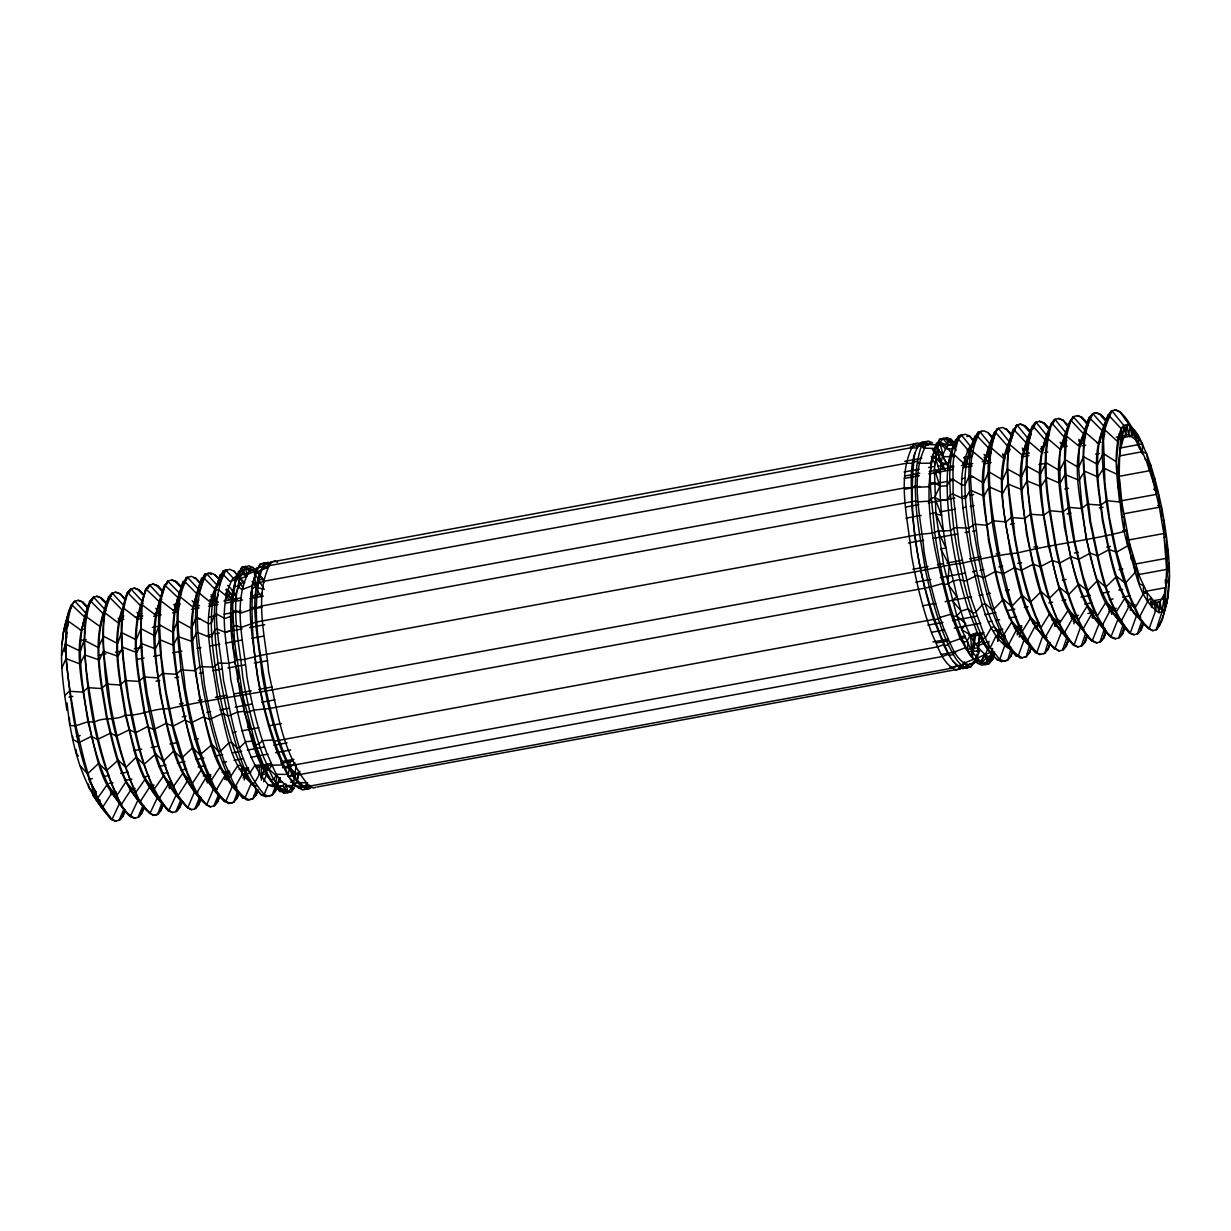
<?xml version="1.0" encoding="UTF-8"?>
<svg xmlns="http://www.w3.org/2000/svg" width="1231" height="1231" viewBox="0 0 1231 1231"><rect width="100%" height="100%" fill="white"/><g stroke="black" fill="none" stroke-linecap="round" stroke-linejoin="round"><path stroke-width="1.5" d="M1166.357 569.276L1169.05 563.075L1162.049 611.822L1158.94 612.669C1137.967 598.435 1135.521 568.245 1127.75 545.825C1116.779 507.649 1118.717 467.78 1121.149 428.619L1123.795 425.464L1126.904 424.618C1138.26 429.419 1141.552 443.406 1146.553 453.547C1154.724 475.212 1160.064 497.832 1164.08 520.605C1169.512 556.55 1175.39 596.727 1156.801 629.595L1152.447 630.749C1118.01 606.083 1111.347 559.028 1103.038 520.036C1098.114 484.122 1090.451 443.283 1111.178 410.939L1115.563 409.831C1126.842 414.062 1130.243 427.742 1138.26 435.759L1138.752 444.576L1146.169 460.471L1153.278 482.06L1159.356 507.234L1163.834 533.515L1166.619 569.445L1164.695 608.668L1162.049 611.822L1156.094 629.749L1159.202 626.056L1161.048 621.332M1134.12 564.244L1166.265 558.351L1166.326 535.285L1163.834 533.515L1127.919 540.117M125.393 810.075L122.915 816.368L119.822 820.061L115.437 821.169L111.329 819.446C82.062 788.286 71.229 744.37 67.059 703.009M1163.834 533.515L1164.08 520.605L1161.833 520.405L1161.31 505.879L1157.74 505.449M66.92 710.395C61.488 674.45 55.61 634.273 74.199 601.405L78.553 600.251L82.677 601.974L87.155 606.36M1164.541 598.204L1164.741 588.957M1165.249 598.051L1165.465 588.803M1138.275 574.646L1166.619 569.445L1167.988 549.565L1166.265 558.351M64.597 651.707L67.028 632.195M252.078 570.461L245.538 566.429L241.784 567.46C220.688 605.975 234.875 653.861 240.291 695.007C249.647 727.813 254.309 772.391 284.176 793.349L291.316 791.702L294.501 787.917L291.132 788.532L287.931 792.333L275.19 785.147L268.25 784.932C243.615 756.049 238.906 715.519 230.751 679.635C227.95 646.798 216.41 608.483 233.028 578.031L242.984 574.369L246.939 576.031L240.399 578.724L236.49 577.093L233.028 578.031L225.965 570.368L223.273 570.861C204.069 604.175 212.671 645.936 217.287 682.297C225.181 721.797 232.751 764.759 261.434 794.98L265.665 796.749L272.128 795.226L275.313 791.441L279.314 777.777M64.674 695.715L69.167 691.237L82.816 692.099L87.847 687.667L101.496 688.544L106.528 684.113L120.176 684.975L125.208 680.543L138.857 681.405L143.873 676.988L157.522 677.85L162.554 673.419L176.202 674.28L181.08 670.003L194.883 670.71L199.591 666.602L212.24 667.048L214.856 666.433L218.118 663.201L228.258 663.278L234.629 661.786L236.629 659.801L232.751 645.66L234.613 642.582L232.844 611.284L231.382 603.913L233.151 597.989L232.382 593.357L236.06 577.724L233.151 597.989L231.566 630.395L234.613 642.582L242.661 695.3L255.571 744.663L265.481 770.283L275.344 787.071L266.327 774.222L265.481 770.283L256.956 754.126L260.464 758.45L252.355 741.231L245.738 741.616L239.753 747.571L237.044 748.063L231.828 742.447L229.104 742.616L220.564 751.095L218.533 751.464L212.101 744.555C201.499 711.118 195.052 676.358 192.744 641.351C191.113 618.562 193.19 594.05 204.761 574.261L208.516 573.231L211.332 574.415M242.015 775.515L242.384 771.745M259.018 774.237L259.556 768.59M260.68 777.623L261.572 768.221M267.927 764.528L265.958 775.945L263.68 781.747M282.607 767.852L283.099 762.635M288.931 786.04L291.132 788.532L293.67 782.07L288.039 776.238L290.424 760.789M290.454 782.147L293.67 782.07L296.209 765.559M954.502 442.806L951.055 439.421L946.824 437.651L943.069 438.667L939.868 442.468L937.33 448.93L934.421 469.196L935.883 513.789L943.946 566.506L956.841 615.885L961.75 629.657L971.767 651.122L981.23 662.801L985.462 664.571L989.216 663.54L992.401 659.754L994.309 654.892M954.487 445.299L951.84 444.191L948.332 445.16C938.899 456.286 940.899 472.566 939.961 486.183C940.376 512.635 943.992 538.932 949.163 564.829C958.149 594.219 961.411 637.55 988.016 656.631L991.54 655.661L994.525 652.107M968.182 642.151L967.474 649.676L973.075 647.506L974.213 648.445L978.26 647.691L979.814 636.058M974.136 636.365L971.259 656.4M975.291 637.166L972.382 657.416M979.337 636.412L977.537 651.291M997.31 638.658L997.849 633.011M1003.265 643.49L1004.958 635.196L998.618 637.643L997.802 641.12L998.957 634.119M1150.308 602.036L1154.093 601.344L1151.616 607.452L1150.693 598.004L1147.584 601.528L1139.121 617.67C1120.195 581.524 1112.362 540.763 1106.161 500.802C1103.607 472.427 1098.052 442.114 1108.085 414.632L1121.149 428.619C1112.609 452.023 1117.348 477.828 1119.518 501.986L1122.01 503.771L1129.366 542.933L1139.675 576.8L1147.092 592.696L1154.093 601.344L1157.232 602.651L1160.017 601.897L1164.249 594.296L1164.695 608.668M1119.056 433.974L1116.394 461.779L1103.222 453.47L1097.606 464.426L1083.495 456.686L1078.602 467.518C1083.311 524.406 1087.419 590.111 1129.581 633.088L1133.72 634.811L1138.106 633.657L1141.229 629.933L1143.707 623.609M1166.788 603.313L1169.45 575.493M1125.026 627.61L1122.534 633.98L1119.394 637.704L1114.994 638.874L1110.824 637.135C1070.801 597.42 1066.4 536.393 1060.029 483.352L1064.984 474.52L1079.018 480.182L1084.696 471.227L1098.006 477.013L1103.699 468.042L1116.809 474.197L1120.241 449.638L1123.472 438.19L1125.826 435.389L1126.904 424.618L1128.612 434.62L1135.151 439.282L1138.752 444.576L1142.399 443.729L1142.46 451.7L1146.553 453.547L1149.8 470.688L1117.671 476.582M1150.554 603.636L1160.017 601.897L1158.94 612.669L1157.232 602.651L1155.432 611.207L1149.031 628.872L1133.274 612.007L1129.196 605.991L1121.041 621.501L1110.393 609.991L1102.237 625.502L1091.605 613.977L1082.726 629.641C1055.444 598.528 1051.397 554.335 1043.842 515.22C1040.087 483.383 1035.825 447.638 1054.336 419.525L1058.768 418.402L1062.953 420.14L1067.508 424.618M1134.428 634.657L1129.581 633.088C1103.453 602.467 1098.467 559.505 1089.835 521.482C1085.65 487.399 1077.787 450.915 1089.112 417.509L1102.422 430.819L1105.099 427.634L1111.901 410.831L1123.795 425.464L1121.595 442.991L1121.149 428.619M1029.024 430.496L1024.423 425.988L1020.191 424.218L1016.437 425.249C987.878 477.505 1009.02 541.286 1022.284 595.419L1030.209 602.374L1041.164 591.619L1049.089 598.574L1060.045 587.818L1068.677 594.635L1078.91 584.017L1087.558 590.834L1097.79 580.216L1105.715 587.172L1116.671 576.4L1125.319 583.232L1135.213 572.323L1136.044 566.599L1139.291 583.74L1143.384 585.587L1143.445 593.557L1134.967 608.16L1124.996 597.927L1116.148 612.099L1106.177 601.851L1097.313 616.039L1087.358 605.79L1078.494 619.978L1068.523 609.73L1058.952 624.055C1042.442 608.653 1039.872 584.663 1033.409 564.106C1028.685 544.225 1025.208 524.067 1023.13 503.741C1020.422 476.335 1019.545 446.114 1035.379 422.387L1039.841 421.248L1044.042 423.018L1048.627 427.496M1149.8 470.688L1150.631 464.964L1144.599 458.501M67.859 626.625L68.397 622.901M997.633 639.135L998.479 633.965M61.796 644.475L63.304 637.104M64.427 631.565L66.305 622.332L68.074 620.224M65.397 643.351L66.751 636.704M168.986 787.394L169.601 784.332M169.401 788.809L170.016 785.747M206.946 781.547L207.577 778.438M207.362 782.978L208.624 776.792M225.935 778.608L227.196 772.391L224.657 779.454M226.335 780.054L227.92 772.283L230.597 774.714M244.6 777.253L245.554 772.56M275.159 785.47L276.99 776.484L267.604 767.898L264.665 767.913L261.326 780.239M297.04 781.439L298.871 772.452L288.039 776.238M299.856 771.221L296.379 782.562L294.347 784.978M914.756 453.085C906.001 521.359 920.773 592.973 949.193 655.277L953.256 654.523L954.517 651.907L965.104 647.875C970.813 653.599 973.583 662.894 982.076 665.186L989.216 663.54L991.54 655.661L992.401 659.754L993.525 656.323M956.164 450.284L947.67 440.036L943.438 438.267L939.684 439.298C923.342 466.441 933.006 501.679 934.529 531.638C940.899 572.707 948.932 614.608 968.382 651.738L979.753 650.737L976.629 658.277L990.601 652.276L994.51 653.907M977.506 652.261L978.937 645.244L987.339 641.997M989.016 641.351L987.262 649.937L984.831 656.123L981.784 659.754L985.846 664.155M992.663 648.506L989.032 660.37L986.908 662.894M1017.298 634.873L1017.96 631.657M1019.268 637.027L1020.899 629.041M1036.533 628.826L1037.179 625.702M1054.89 626.41L1055.521 623.286M1055.598 626.256L1056.244 623.132M1073.955 623.809L1074.909 619.162M1092.943 618.27L1093.574 615.192M1111.224 612.9L1111.839 609.853M1111.624 614.284L1112.239 611.222M1130.289 610.284L1130.904 607.252M1114.84 409.938L1119.671 411.554L1130.412 426.08L1128.612 434.62L1116.379 437.128M62.689 635.134L68.613 611.392L71.09 605.098L74.906 601.251L87.155 614.577M997.695 640.966L998.618 637.643M1017.283 633.657L1018.283 630.041M1036.117 629.133L1037.041 625.794M1054.721 625.394L1055.675 621.917M1073.324 621.624L1074.324 618.024M1091.989 617.67L1092.99 614.069M1168.311 595.866L1162.387 619.608L1159.202 626.056M143.75 808.736L141.888 813.491L138.764 817.199L134.364 818.307L130.224 816.584C101.819 787.178 93.064 745.786 85.801 706.84C80.461 670.772 74.214 630.349 92.894 597.343L97.28 596.189L101.419 597.912L105.928 602.344M104.389 611.73L108.466 597.02L111.606 593.296L116.006 592.126L120.176 593.865L124.7 598.312M123.069 607.699L127.147 592.988L130.301 589.234L134.733 588.064L138.918 589.818L143.473 594.281M178.326 795.149C155.044 775.253 152.229 739.816 144.027 711.78C138.641 677.158 129.686 639.997 140.534 605.652L145.843 588.957L149.013 585.187L153.46 584.002L157.66 585.771L162.246 590.265M992.401 659.754L993.679 655.169M974.167 440.529L969.566 436.02L965.335 434.251L961.58 435.266L958.38 439.067L954.01 454.516L952.932 465.795L953.133 494.077L959.118 545.333L970.674 597.097L985.277 638.104L990.278 647.721L999.741 659.401L1003.973 661.17L1007.727 660.139L1010.913 656.354L1012.39 651.014M1030.855 647.829L1029.424 652.953L1026.239 656.739L1020.468 658.139C985.477 633.149 979.845 583.186 970.89 543.948C966.335 507.357 957.149 465.349 978.06 432.25L981.83 431.219M1049.905 642.444L1047.935 649.553L1044.75 653.338L1039.656 654.615C1004.296 629.472 998.018 580.447 989.262 540.701C984.369 503.894 976.075 461.917 997.264 428.727L1002.357 427.449L1006.589 429.219L1011.19 433.727M1068.508 638.72L1066.477 646.075L1063.292 649.876L1058.814 651.045C1040.149 638.889 1028.931 616.531 1022.284 595.419L1012.374 605.683L1011.036 605.929L1003.403 599.22L993.863 609.083L991.847 609.453L985.339 603.729L982.523 604.59L975.352 612.484L972.659 612.976L968.089 608.96C956.856 573.554 950.024 536.731 947.578 499.678C946.701 478.167 945.962 454.024 958.872 435.774L962.627 434.743M1087.204 634.688L1085.157 642.043L1081.987 645.813L1077.54 646.998C1064.984 640.028 1057.275 625.579 1049.704 613.669L1040.841 627.841L1030.886 617.608L1022.299 631.303L1020.961 631.549L1012.051 621.547L1003.788 634.704L1001.772 635.073L994.186 626.548L991.401 627.548L985.277 638.104L982.584 638.597L977.26 632.626L968.089 608.96L961.226 611.038L956.841 615.885L953.471 616.5L950.84 614.192C936.699 559.459 918.526 498.786 936.499 443.083L939.868 442.468L948.332 445.16L955.379 445.376L958.872 435.774L961.58 435.266L970.166 445.853L973.075 445.945L978.06 432.25L983.846 430.85L988.078 432.62L992.678 437.128M1066.477 433.466L1055.059 419.417L1051.182 423.279C1038.641 462.964 1048.981 505.926 1055.213 545.949C1060.614 571.246 1067.169 596.466 1077.771 620.116C1082.495 628.456 1086.373 639.597 1096.267 642.936L1100.699 641.766L1103.853 638.012L1105.884 630.657M1124.58 626.625L1122.534 633.98L1118.687 637.858L1123.426 624.04M1143.26 622.578L1140.506 630.087L1142.368 625.348M91.894 600.759L93.602 597.189L105.851 610.53M110.59 596.712L112.313 593.142L123.331 605.129M129.301 592.65L131.025 589.08L142.042 601.082M147.997 588.603L149.72 585.033L160.753 597.02M166.708 584.54L167.708 581.124L172.186 579.955L176.418 581.709L181.019 586.233M184.635 583.155L186.25 577.662L191.344 576.385L195.575 578.155L200.176 582.678M1010.974 649.122L1007.727 660.139L1001.28 661.663C989.786 656.215 983.677 643.028 977.26 632.626L970.52 635.027L966.766 641.505L963.381 642.12L960.334 638.689L950.84 614.192L939.945 617.5L938.33 619.285L933.59 619.424C921.557 581.509 914.248 542.086 911.617 502.386C911.925 482.752 907.97 459.548 920.496 442.821L924.25 441.791L928.482 443.56L932.544 442.821L928.312 441.052L920.496 442.821L916.818 448.007L910.571 447.853L267.896 565.875L262.249 568.214C249.724 607.883 260.064 650.814 266.281 690.837C271.682 716.103 278.237 741.324 288.839 764.959C293.547 773.299 297.425 784.424 307.319 787.763L311.028 786.747L310.504 788.179L306.75 789.209C293.055 783.408 289.07 766.544 283.038 754.295C273.19 728.152 266.742 700.854 261.895 673.372C258.956 638.197 246.277 595.835 264.357 563.321L268.112 562.29L270.928 563.459M1029.87 644.429L1026.239 656.739L1024.223 657.108M1047.996 642.351L1044.75 653.338L1043.411 653.584M1067.308 636.212L1062.568 650.03L1064.692 647.491M1085.511 633.857L1081.28 645.967L1085.157 642.043L1087.681 635.611M1104.715 628.102L1099.975 641.92L1103.13 638.166M1141.629 621.701L1137.398 633.811M61.55 655.508L65.505 644.044L66.843 620.132L81.523 630.58L87.293 607.391L89.771 601.067L93.602 597.189M1166.634 583.694L1167.757 580.417M124.808 810.967L122.915 816.368L119.099 820.169L123.469 810.044M144.396 806.29L141.165 813.599L143.027 808.844M163.369 803.412L160.846 810.598L157.722 814.337L154.029 815.353C140.549 809.644 136.641 793.056 130.701 781.008C121.007 755.28 114.668 728.429 109.898 701.408C106.897 666.402 94.602 625.579 112.313 593.142M181.711 802.335L179.818 807.721L176.664 811.475L172.232 812.598C142.088 791.041 134.456 749.11 126.024 715.026C120.684 680.605 111.775 643.659 122.561 609.545L121.854 609.699C111.067 643.813 119.961 680.743 125.316 715.149C133.471 743.016 136.272 778.238 159.415 798.011M201.299 797.642L198.791 804.843L195.621 808.613L191.159 809.752C160.969 788.286 153.136 745.709 144.735 711.641C139.288 677.435 130.886 640.966 140.703 606.883M219.641 796.565L217.749 801.966L214.563 805.751L210.086 806.89C194.513 797.703 186.004 778.823 178.772 762.635C170.293 740.123 164.739 716.627 160.569 692.961C155.168 656.138 148.628 614.838 167.708 581.124L180.68 594.311M238.752 793.287L236.921 798.488L233.736 802.273L229.982 803.304C216.287 797.503 212.317 780.639 206.269 768.39C196.421 742.247 189.974 714.949 185.127 687.467C182.188 652.292 169.509 609.93 187.589 577.416L199.376 590.249M257.864 789.979L256.125 794.964L252.94 798.75L249.17 799.781C235.475 793.98 231.505 777.115 225.458 764.866C215.61 738.723 209.162 711.426 204.331 683.944C201.376 648.768 188.697 606.406 206.777 573.892L210.532 572.861L214.763 574.631L219.364 579.155M275.313 791.441L280.329 777.638M916.818 448.007L917.31 446.607L921.357 445.868L924.543 442.067L926.497 444.468L937.668 444.822L941.253 443.837L945.3 445.53L954.348 456.686L943.531 456.593L942.007 454.485L939.299 454.993M206.3 780.654L207.577 777.115M243.138 777.93L245.584 771.129M261.095 777.854L264.665 767.913M247.508 574.462L249.77 568.199L253.155 567.583L255.448 569.845M289.747 787.163C276.652 781.623 272.851 765.497 267.081 753.803C257.664 728.798 251.493 702.716 246.877 676.45C243.953 642.444 232.013 602.775 249.216 571.246L252.801 570.261L256.848 571.953L267.235 567.691L268.281 564.798L264.05 563.029L260.295 564.06C241.768 597.05 253.786 638.72 257.048 674.434C261.772 701.27 268.066 727.921 277.683 753.449C283.884 766.359 288.593 783.67 302.688 789.948L310.504 788.179M252.355 741.231L255.571 744.663L258.941 744.047L262.388 740.631L272.897 740L274.082 741.262L933.59 619.424L944.192 645.644L948.255 644.906L949.64 642.52L960.334 638.689L969.751 654.723L977.845 663.417L981.23 662.801L984.061 654.969M1028.347 641.643L1023.946 640.258L1018.252 656L1016.237 656.369L998.633 635.119L995.879 636.165L990.278 647.721L987.585 648.214C968.135 611.084 960.088 569.184 953.717 528.114C951.086 498.955 945.377 467.811 955.687 439.559L958.38 439.067L967.32 449.253L970.228 449.33L973.075 445.945M1065.8 633.519L1061.445 632.149L1054.582 649.291L1035.209 625.948L1027.3 640.92L1025.962 641.166C1006.512 604.036 998.464 562.136 992.094 521.067C989.478 491.908 983.769 460.763 994.079 432.512L998.603 428.48L1008.528 440.698M1103.238 625.41L1098.929 624.055L1092.082 641.182L1072.801 617.962L1063.923 633.626C1044.58 596.696 1036.579 555.043 1030.255 514.204C1027.639 485.214 1021.961 454.239 1032.209 426.157L1036.102 422.279L1047.519 436.328M1140.691 617.285L1136.428 615.946L1130.289 632.934C1104.176 602.328 1099.191 559.366 1090.558 521.359C1087.573 486.553 1075.355 445.945 1092.959 413.693L1096.636 412.693L1100.776 414.416L1105.269 418.832M143.027 805.505L138.041 817.307M161.969 802.643L157.722 814.337L153.306 815.461C123.315 794.01 115.699 752.31 107.312 718.396C102.004 684.19 93.156 647.491 103.881 613.577L103.158 613.73C92.448 647.629 101.296 684.328 106.605 718.535C113.868 746.325 118.299 777.792 138.103 799.873L141.211 800.765M180.926 799.796L175.941 811.583L179.095 807.828L180.972 803.043M199.868 796.934L194.898 808.721L197.006 806.213M218.826 794.072L213.84 805.874L217.025 802.073L218.933 797.226M237.645 791.564L233.736 802.273L228.643 803.551C213.148 794.472 204.761 775.653 197.576 759.604C189.051 736.954 183.465 713.303 179.264 689.498C173.94 652.692 167.154 611.345 186.25 577.662L187.589 577.416M256.679 788.486L252.94 798.75L247.154 800.15C228.412 788.425 219.364 764.805 212.101 744.555L200.022 754.865L192.605 747.786L181.48 758.234L173.833 750.895L163.431 761.22L155.768 753.895L143.935 764.451L136.272 757.127L125.87 767.452L118.222 760.112L106.374 770.683L98.726 763.343L87.601 773.791L80.369 766.036M292.824 787.563L291.316 791.702L287.562 792.733C273.867 786.932 269.881 770.067 263.849 757.819C254.001 731.676 247.554 704.378 242.707 676.896C239.768 641.72 227.073 599.359 245.154 566.845L248.924 565.814L253.155 567.583M1040.995 654.369L1035.425 652.845L1016.406 629.933L1008.789 644.321L1006.773 644.69C987.324 607.56 979.276 565.66 972.905 524.591C970.274 495.431 964.565 464.287 974.875 436.036L976.891 435.666L988.616 448.099L991.401 444.806L997.264 428.727L998.603 428.48M1012.79 435.266L1010.343 441.944L1006.866 445.33L995.402 432.266C982.723 472.396 993.186 515.835 999.48 556.32C1008.081 589.218 1013.328 626.456 1036.764 652.599L1042.688 636.212L1047.073 637.581M1014.606 430.25L1016.437 425.249L1020.914 424.11L1025.146 425.88L1029.747 430.388M1078.264 646.844L1073.34 645.229L1054.013 621.947L1045.134 637.612C1025.685 600.482 1017.637 558.612 1011.282 517.543C1008.651 488.415 1002.942 457.27 1013.251 429.034L1025.838 442.452L1029.301 439.082L1031.132 434.066M1032.947 429.065L1036.102 422.279M1048.243 436.22L1049.458 432.881M1052.505 424.526L1055.059 419.417M1072.063 420.002L1073.278 416.663L1077.694 415.539L1081.864 417.278L1086.388 421.725M1091.02 417.14L1092.236 413.801L1095.913 412.8L1098.668 413.955M1116.809 474.197L1119.225 467.842L1117.856 487.722L1119.579 478.936L1122.01 503.771L1121.764 516.681L1124.011 516.882L1124.534 531.407C1089.05 540.532 1052.828 544.01 1017.314 553.042C998.864 554.766 980.661 559.012 962.457 563.121C946.408 564.921 930.682 569.184 914.633 571.892L271.974 689.914C237.337 696.377 203.13 700.654 169.309 708.764C154.337 707.794 140.288 716.134 125.316 715.149C115.129 721.043 103.958 716.442 93.756 722.397C85.385 719.443 78.061 728.183 69.69 725.121L69.428 717.858M1166.619 569.445L1169.05 563.075M181.388 594.142L177.91 597.589C166.939 632.349 175.987 669.972 181.449 705.024C189.759 733.414 192.605 769.298 216.179 789.44M122.192 816.476L124.67 810.183M162.723 805.828L160.846 810.598L156.999 814.445M182.326 801.335L179.095 807.828M198.699 803.351L199.961 800.135M200.684 800.027L198.068 804.951M219.657 797.119L217.025 802.073M238.199 795.257L236.921 798.488L235.598 798.734M244.215 779.962L246.908 769.313L250.77 772.837M258.033 790.102L256.125 794.964L254.109 795.334M964.365 661.893L959.903 668.925L956.148 669.956C942.454 664.14 938.484 647.275 932.436 635.042C922.588 608.899 916.141 581.601 911.309 554.119C908.355 518.943 895.676 476.582 913.756 444.052L917.51 443.022L921.742 444.791L927.866 444.991L928.482 443.56M977.152 654.015L974.675 660.339L978.06 658.924M947.67 440.036L951.055 439.421L951.84 444.191L946.824 437.651L948.332 445.16L943.069 438.667L939.684 439.298L937.668 444.822L934.621 448.438L923.373 448.161L921.357 445.868C908.678 485.999 919.142 529.438 925.435 569.907C930.898 595.481 937.53 620.978 948.255 644.906C953.025 653.338 956.949 664.586 966.951 667.971L970.705 666.94L973.89 663.14L976.429 656.677M1010.913 656.354L1012.821 651.491M1031.332 648.091L1029.424 652.953L1027.408 653.322M1050.474 643.074L1047.935 649.553L1046.596 649.799M1067.662 641.382L1065.754 646.229L1068.37 641.228M1085.08 640.597L1086.973 635.765M1103.761 636.565L1105.653 631.765M1103.853 638.012L1106.361 631.611M1121.826 634.134L1124.318 627.764M98.003 798.119L96.772 801.181L95.849 791.718L89.278 780.716M1124.18 437.328L1131.751 435.943L1134.228 429.819L1135.151 439.282L1138.26 435.759M61.95 667.925L65.982 658.616L65.505 644.044L80.369 651.23L84.154 640.212L85.508 616.177L100.188 626.641L105.974 603.39L109.174 596.866L121.854 609.699M138.103 799.873L130.224 816.584L125.731 812.168L111.975 792.826L102.111 808.09L92.74 795.241L92.248 786.424M197.976 792.195L194.821 791.287L187.681 807.875L168.539 784.039L158.691 799.304C139.457 762.589 131.502 721.166 125.208 680.543C122.608 651.722 116.96 620.916 127.147 592.988L131.025 589.08M122.146 619.162L123.792 615.746M140.119 616.869L141.765 613.453M158.199 613.038L160.569 609.468M174.51 606.129L177.71 608.899L180.188 603.775M192.067 600.682L195.791 605.052L198.899 599.959M211.009 596.85L215.302 600.913L218.379 594.588M72.629 736.03L72.906 739.539L78.83 742.693L91.156 736.507L97.557 739.416L110.605 733.107L116.283 736.138L129.332 729.814L135.733 732.722L147.351 726.659L153.752 729.568L166.077 723.382L173.202 726.152L184.804 720.089L191.02 722.889L203.53 716.811L209.532 719.504L221.072 714.149L223.75 713.811L228.043 716.103L237.429 712.118L243.923 711.303L246.554 712.703L253.771 710.072L269.127 708.548L929.313 587.31L942.223 583.648L944.454 584.54L947.824 583.909L952.794 581.124L959.78 579.462L963.642 581.001L966.335 580.509L977.322 575.277L982.83 577.477L984.846 577.108L995.556 571.369L1003.373 573.708L1014.482 567.737L1021.207 570.43L1033.409 564.106L1040.118 566.799L1052.336 560.459L1059.768 563.029L1071.247 556.827L1078.695 559.397L1090.174 553.196L1097.621 555.766L1109.1 549.565L1116.548 552.134L1127.75 545.825L1129.366 542.933L1131.335 559.582L1132.582 555.212L1135.213 572.323M1120.564 500.94L1156.478 494.354L1158.094 491.461L1159.356 507.234L1123.441 513.835M967.012 461.286L964.673 456.778L971.49 456.839L973.09 453.962M990.093 459.855L988.616 457.009L991.201 452.377M1007.512 454.008L1010.205 449.177M1026.392 451.023L1028.27 447.684M1064.107 445.176L1066.923 440.159M1102.761 437.651L1104.638 434.312M1121.626 434.728L1127.227 424.695M224.381 601.174L227.212 596.296L229.228 595.927L233.028 600.189M260.48 595.973L262.357 592.726M1129.996 436.974L1133.751 432.266L1142.399 443.729M991.54 655.661L985.462 664.571L988.016 656.631L981.23 662.801M86.262 615.638C71.798 648.629 83.385 687.544 87.893 721.905C95.956 749.417 98.711 784.193 121.561 803.735M149.72 585.033L146.551 588.803L144.027 595.235L142.211 604.175L140.842 628.61L142.596 659.724L147.289 694.469L158.768 745.94L168.308 774.93L178.264 796.272L187.681 807.875L191.882 809.644M141.257 605.498L143.073 603.344M168.432 580.97L165.246 584.771L160.876 600.22L159.491 624.779L161.261 656.061L165.97 690.991L173.202 726.152L187.112 771.883L197.114 793.349L201.976 800.504L206.577 805.012L210.809 806.782M161.061 599.451C147.335 628.149 156.922 662.709 159.861 693.099C167.462 726.552 171.848 764.359 194.821 791.287M161.769 599.297L159.23 601.62L145.843 588.957L137.518 618.731L123.546 608.114L118.13 622.84L104.158 612.222C100.265 676.819 112.19 743.632 139.826 802.227L149.69 786.978L168.047 810.86L172.956 812.491M198.453 591.357C183.434 625.594 195.467 665.986 200.145 701.655C208.516 730.214 211.378 766.313 235.106 786.578M220.18 583.909L216.825 584.833C199.468 618.547 213.302 662.801 217.61 698.654C226.504 727.398 228.828 766.975 254.586 785.963M284.653 783.47L282.668 785.84L279.16 786.809L284.176 793.349L270.882 780.916L279.945 791.579L283.33 790.964L285.7 785.47L296.702 785.809L300.841 787.548L304.503 786.532L307.627 782.839L296.379 782.562M309.643 785.132L306.457 788.933L304.503 786.532L295.194 786.24M955.379 445.376L952.425 448.884L945.346 448.715L939.868 442.468L942.961 454.762L937.33 448.93L941.253 463.179L948.393 463.148L951.317 455.024L954.01 454.516L963.396 463.102L966.335 463.087L970.505 451.5L972.521 451.115L984.815 461.579L989.693 447.961L991.032 447.73L1003.804 458.609L1009.605 444.376L1022.792 455.655L1028.593 441.406L1041.78 452.685L1047.581 438.451L1060.768 449.73C1066.815 439.39 1064.969 425.634 1073.278 416.663L1085.419 430.604C1068.923 463.041 1082.064 504.233 1086.173 538.639C1094.651 566.337 1096.729 602.99 1121.256 621.501M991.401 444.806L990.678 444.914C974.983 473.658 985.877 509.834 988.539 540.84C996.233 574.723 1000.68 612.992 1023.946 640.258M1008.712 443.145C993.786 477.197 1005.727 517.328 1010.389 552.796C1018.714 581.201 1021.545 617.07 1045.134 637.227M1029.301 439.082L1028.577 439.19C1013.082 467.58 1023.838 503.325 1026.469 533.946C1034.071 567.414 1038.456 605.221 1061.445 632.149M1046.612 437.405C1031.87 471.042 1043.688 510.696 1048.289 545.718C1056.875 573.769 1058.968 610.884 1083.803 629.626M1047.335 437.297L1044.796 439.575L1032.932 426.049C1020.33 465.934 1030.732 509.126 1036.979 549.365C1045.534 582.063 1050.751 619.101 1074.048 645.075L1080.187 628.102L1083.311 628.964M1074.001 416.555L1070.878 420.279L1066.569 435.482L1065.215 459.655L1066.954 490.43L1074.878 542.286L1082.957 575.708L1092.389 604.39L1097.313 616.039L1107.023 632.534L1111.547 636.981L1115.701 638.72M1065.569 434.543C1052.028 462.902 1061.491 497.032 1064.384 527.053C1071.893 560.105 1076.233 597.45 1098.929 624.055M1067.2 433.358C1056.69 447.345 1060.43 466.949 1060.029 483.352L1046.704 477.566L1041.026 486.537L1026.993 480.859L1022.038 489.707L1007.989 484.029L1003.034 492.877L990.155 487.291L988.816 487.538L984.046 496.047L971.644 490.692L969.628 491.061L965.55 498.309L962.611 498.54L953.133 494.077L950.44 494.585L947.578 499.678L940.422 500.217L934.621 497.478L931.236 498.109L929.605 501.032L918.249 501.894L916.11 500.879L255.91 622.132L241.138 627.456L236.721 625.656L233.336 626.271L231.566 630.395L225.227 632.334L217.533 629.179L214.825 629.672L211.917 636.396L209.316 637.196L198.329 632.703L196.314 633.073L192.021 641.489L177.803 636.473L173.371 645.244L159.984 639.766L155.414 648.845L141.334 643.505L136.764 652.584L122.669 647.244L118.099 656.323L103.296 651.137L99.434 660.062L84.631 654.877L80.061 663.955L65.982 658.616C72.214 712.257 77.491 775.376 111.329 819.446L116.16 821.062M1086.142 430.496C1077.633 440.544 1079.449 455.224 1078.602 467.518L1065.215 459.655L1059.599 470.611L1046.227 462.748L1040.61 473.704L1026.5 465.964L1021.607 476.797L1007.497 469.057L1002.619 479.89L989.662 472.304L988.324 472.55L983.615 482.983L971.151 475.705L969.136 476.074L965.119 484.968L962.165 485.106L952.64 479.105L949.947 479.598L947.131 485.845L939.961 486.183L934.129 482.49L930.744 483.121L929.128 486.707L917.772 487.261L915.618 485.891L911.14 487.568L904.816 487.876L262.157 605.898L256.571 607.775L255.417 607.145L251.355 607.883L250.709 609.76L240.676 613.13L236.229 610.668L232.844 611.284L231.105 616.362L224.781 618.501L217.041 614.192L214.332 614.684L211.486 622.978L208.87 623.855L197.837 617.716L195.821 618.085L191.59 628.441L178.649 621.24L177.31 621.486L172.94 632.257L159.491 624.779L154.998 635.935L140.842 628.61L136.333 639.766L121.469 632.565L117.684 643.582L103.527 636.242L98.311 647.552L84.154 640.212C86.57 696.546 95.787 754.249 120.977 805.166L130.825 789.902L149.859 813.614L157.737 796.903M1111.901 410.831L1108.808 414.524L1106.33 420.817L1103.499 440.529L1104.93 483.906L1109.516 517.912L1116.548 552.134L1130.089 596.635L1139.829 617.516L1144.553 624.486L1149.031 628.872L1153.155 630.595M1103.484 428.803C1090.097 456.809 1099.452 490.523 1102.314 520.174C1109.731 552.811 1114.009 589.68 1136.428 615.946M967.689 664.048L965.596 666.54L959.903 668.925L317.244 786.948M969.828 663.894L966.643 667.679L962.888 668.71C952.64 665.063 948.332 653.538 943.408 644.752L937.453 646.89L294.794 764.913L288.839 764.959L288.054 766.144L283.992 766.898L282.591 765.02L271.866 765.113L268.866 769.667L265.481 770.283L261.649 765.205L254.909 765.282L249.678 773.191L246.969 773.684L240.722 765.405L237.937 765.436L230.474 776.715L228.458 777.084L220.041 766.99L211.286 780.239L209.947 780.485L201.207 769.975L192.128 783.732L183.096 772.837L173.294 786.701L163.538 775.93L153.737 789.794L145.427 778.792L135.625 792.656L125.885 781.885L116.807 795.641L107.051 784.855L97.249 798.734L88.601 787.271L88.57 784.085M973.629 661.57L970.705 666.94L966.643 667.679L965.596 666.54L961.888 667.556L957.703 665.802L953.148 661.339M92.74 795.241L95.849 791.718M1164.08 537.532L1166.326 535.285M284.392 767.836L289.747 767.821L295.209 763.005M1124.534 531.407L1126.488 530.053L1127.75 545.825M1159.356 507.234L1161.31 505.879M980.076 660.462L967.889 665.048C954.517 659.37 950.64 642.905 944.746 630.949C935.129 605.421 928.82 578.77 924.096 551.934C921.127 517.189 908.909 476.659 926.497 444.468L930.159 443.452M965.92 663.955L949.87 667.556M232.382 593.357L226.042 595.804L218.41 589.618L215.717 590.111C211.455 632.395 218.856 674.927 228.043 716.103C236.075 743.17 241.399 773.807 261.434 794.98L264.142 794.487L268.373 796.257M252.463 588.233L255.802 586.956L262.542 588.987M227.027 569.83L223.273 570.861C222.057 582.001 213.209 589.634 212.717 600.959L210.101 601.959L199.222 593.142L197.206 593.511L192.79 607.021L180.018 596.666L178.695 596.912L174.125 610.976L160.153 600.359L155.46 614.931L141.488 604.313C137.564 669.618 149.613 737.138 177.541 796.38L187.404 781.116L206.577 805.012L213.732 788.425L216.902 789.333M269.112 563.444L265.404 564.46L262.249 568.214L261.172 567.106L257.11 567.86L252.063 585.756L241.984 589.649L237.598 586.079L234.229 586.71M973.536 444.93L970.166 445.853C952.748 479.321 966.627 524.698 970.967 560.367C979.907 589.28 982.246 629.087 1008.158 648.198M315.998 787.286L313.49 787.978L309.258 786.209L303.134 786.009L302.518 787.44L298.456 788.179L292.209 781.408M1143.445 593.557L1147.092 592.696L1147.584 601.528M134.025 588.218L138.918 589.818L143.396 595.112M152.736 584.156L157.66 585.771L163.261 592.388M171.463 580.109L176.418 581.709L182.003 588.326M85.185 617.608L71.798 604.944C59.457 643.998 69.644 686.252 75.768 725.644C84.139 757.665 89.248 793.903 112.052 819.338L119.915 802.627M194.236 578.401L195.575 578.155L200.361 583.817M910.401 446.884L921.742 444.791L925.189 448.192M966.858 436.513L969.566 436.02L973.998 442.021M1005.25 429.465L1006.589 429.219L1011.005 435.205M264.28 582.463L262.618 579.262L259.233 579.878L255.802 586.956L259.695 594.465M904.739 461.333L921.757 458.209M941.253 463.179L935.498 457.917L932.129 458.548L930.451 463.21L919.111 463.256L916.987 461.317L912.925 462.071L912.494 463.287L906.201 463.302L263.526 581.324L257.925 583.494L256.787 582.555L252.74 583.309C248.77 648.983 260.895 716.919 288.993 776.515L293.055 775.761L293.778 774.468L299.795 774.53L942.454 656.508L948.347 654.261L949.193 655.277M904.077 471.996L919.188 469.211M928.651 467.488L934.314 466.441M118.253 620.424L123.916 619.378M135.256 617.3L142.827 615.915M154.167 613.823L159.845 612.792M173.063 610.361L178.741 609.314M195.76 606.191L199.53 605.498M208.993 603.759L218.441 602.021M224.119 600.99L241.122 597.866M250.57 596.127L261.926 594.034M904.662 476.012L919.772 473.227M929.236 471.488L953.81 466.98M961.365 465.595L972.705 463.502M982.169 461.779L989.724 460.379M1021.868 454.485L1029.424 453.085M1063.446 446.838L1067.231 446.145M1078.571 444.068L1084.249 443.022M79.969 629.826L83.754 629.133M136.687 619.408L142.35 618.377M153.69 616.285L161.261 614.9M172.602 612.823L178.28 611.776M191.497 609.345L199.068 607.96M208.516 606.221L217.964 604.483M225.535 603.098L242.553 599.974M250.108 598.589L263.342 596.158M904.185 478.474L919.311 475.689M928.759 473.95L953.333 469.442M962.796 467.703L972.244 465.964M983.584 463.887L991.14 462.502M1021.391 456.947L1028.947 455.562M1044.073 452.777L1047.858 452.085M1081.88 445.837L1085.665 445.145M1097.006 443.052L1100.791 442.36M1117.81 439.236L1123.472 438.19M1119.856 448.053L1138.752 444.576M80.507 640.582L86.185 639.535M152.352 627.379L159.907 625.994M195.821 619.408L199.607 618.701M209.055 616.977L216.625 615.577M224.18 614.192L241.199 611.068M250.647 609.33L261.988 607.252M904.723 489.215L919.849 486.445M929.313 484.706L946.316 481.583M950.101 480.89L953.887 480.198M961.442 478.797L965.227 478.105M968.997 477.413L972.782 476.72M1038.949 464.564L1046.504 463.179M1095.667 454.147L1099.437 453.454M1119.779 455.87L1142.46 451.7M98.403 655.307L105.958 653.923M115.422 652.184L122.977 650.799M134.317 648.706L141.888 647.321M208.039 635.165L211.824 634.473M215.61 633.78L219.38 633.088M225.058 632.042L242.076 628.918M249.631 627.533L264.757 624.748M905.601 507.064L918.834 504.633M928.282 502.894L954.748 498.047M962.319 496.647L966.089 495.955M969.874 495.262L973.659 494.57M136.579 659.462L144.135 658.077M153.583 656.338L161.153 654.938M172.494 652.861L181.942 651.122M197.068 648.352L200.853 647.66M210.301 645.921L219.749 644.182M225.427 643.136L242.43 640.012M251.893 638.289L263.234 636.196M905.97 518.159L921.096 515.389M930.544 513.65L936.222 512.604M939.992 511.911L955.118 509.142M962.673 507.757L966.458 507.049M970.243 506.356L974.029 505.664M1064.769 488.999L1068.539 488.307M236.629 659.801L244.277 659.508L259.187 655.661L919.388 534.408L932.744 533.085L937.899 531.023L950.609 530.623L953.717 528.114L956.41 527.622L968.474 528.176L974.921 524.221L986.908 525.268L993.432 520.821L1005.881 521.913L1011.282 517.543L1024.854 518.559L1030.255 514.204L1043.842 515.22L1049.951 510.727L1062.815 511.865L1068.939 507.372L1081.787 508.511L1087.188 504.141L1100.76 505.156L1106.884 500.663L1119.518 501.986M69.059 697.131L72.844 696.438M156.014 681.158L159.799 680.466M174.925 677.696L178.695 677.004M199.499 673.172L203.284 672.48M212.732 670.741L222.18 669.018M227.858 667.971L244.861 664.848M254.325 663.109L267.558 660.678M908.401 542.994L923.527 540.209M932.975 538.486L957.549 533.962M965.104 532.577L968.889 531.884M972.675 531.192L976.445 530.499M1010.482 524.252L1014.267 523.56M1067.185 513.835L1070.97 513.142M1099.329 507.926L1103.114 507.234M179.403 703.978L183.173 703.286M198.299 700.501L202.084 699.808M215.317 697.377L226.658 695.3M234.213 693.915L251.232 690.791M258.787 689.391L272.02 686.96M912.879 569.276L927.989 566.506M937.453 564.767L943.115 563.721M946.901 563.029L962.027 560.259M969.582 558.859L980.922 556.781M996.048 554.012L999.834 553.304M1033.855 547.056L1037.641 546.364M1122.703 530.746L1126.488 530.053M76.414 736.307L80.184 735.615M182.28 716.857L186.05 716.165M206.854 712.349L210.624 711.656M220.087 709.918L229.535 708.179M235.198 707.148L252.217 704.009M261.664 702.285L274.898 699.854M915.756 582.155L930.867 579.386M940.33 577.647L964.904 573.138M972.459 571.753L976.245 571.061M980.03 570.353L983.8 569.661M998.926 566.891L1002.711 566.198M1017.837 563.413L1021.607 562.721M1074.54 552.996L1078.325 552.304M1106.684 547.103L1110.454 546.41M134.117 750.602L141.688 749.217M151.136 747.479L158.707 746.078M170.047 744.001L177.603 742.616M194.621 739.492L198.391 738.8M232.428 732.553L236.214 731.845M241.876 730.814L258.895 727.69M268.343 725.951L281.576 723.52M922.419 605.837L935.652 603.405M945.1 601.667L971.567 596.804M979.137 595.419L982.923 594.727M986.693 594.034L990.478 593.342M1005.604 590.557L1009.374 589.864M1062.307 580.14L1066.092 579.447M1119.025 569.722L1122.81 569.03M88.54 779.3L92.325 778.608M103.666 776.515L109.328 775.468M120.684 773.391L128.239 772.006M158.491 766.451L166.047 765.067M177.387 762.974L184.958 761.589M196.298 759.512L203.854 758.111M215.194 756.034L222.765 754.649M232.213 752.91L241.661 751.172M247.339 750.141L264.342 747.002M273.805 745.278L287.038 742.847M927.882 625.148L943.008 622.378M952.455 620.639L977.029 616.131M984.585 614.746L995.941 612.653M1007.281 610.576L1014.836 609.191M1024.284 607.452L1028.07 606.76M1048.858 602.944L1052.643 602.236M1062.091 600.513L1065.877 599.82M1081.003 597.035L1090.451 595.296M1101.791 593.219L1109.362 591.834M1118.81 590.095L1122.595 589.403M1144.815 591.465L1165.603 587.649M109.251 783.301L113.037 782.593M124.377 780.516L131.948 779.131M143.288 777.038L148.951 776.007M162.184 773.576L167.862 772.529M181.095 770.098L186.758 769.067M198.099 766.975L205.669 765.59M222.688 762.466L226.458 761.774M234.028 760.373L243.476 758.65M251.032 757.25L268.05 754.126M275.606 752.741L290.731 749.971M931.575 632.272L944.808 629.841M954.271 628.118L980.738 623.255M988.293 621.87L992.078 621.163M995.848 620.47L999.634 619.778M1009.081 618.039L1016.652 616.654M1084.711 604.159L1092.266 602.775M1109.285 599.651L1113.055 598.958M1122.518 597.22L1130.073 595.819M1143.307 593.404L1147.092 592.696M1152.924 600.82L1162.372 599.082M110.59 792.979L116.268 791.933M129.501 789.502L135.164 788.471M148.397 786.04L154.075 784.993M167.308 782.562L171.094 781.87M186.204 779.1L189.989 778.392M203.223 775.976L210.778 774.576M222.134 772.499L229.689 771.114M239.137 769.375L248.6 767.636M256.156 766.251L271.282 763.466M280.73 761.743L293.963 759.312M932.913 641.966L948.039 639.181M959.38 637.104L965.058 636.058M968.843 635.365L983.954 632.596M993.417 630.857L1002.865 629.118M1014.206 627.041L1021.761 625.656M1033.117 623.563L1038.779 622.532M1052.013 620.101L1057.691 619.055M1070.924 616.623L1078.479 615.238M1087.927 613.5L1095.498 612.115M1108.731 609.684L1116.286 608.283M1127.627 606.206L1135.197 604.821M110.836 794.564L116.514 793.533M207.254 776.869L211.024 776.176M226.15 773.391L229.935 772.699M241.276 770.621L248.831 769.221M256.402 767.836L271.528 765.067M280.976 763.328L292.316 761.25M936.945 642.859L948.285 640.782M959.626 638.689L965.304 637.658M970.967 636.612L982.307 634.534M1014.452 628.626L1022.007 627.241M1056.044 620.993L1059.814 620.301M1071.155 618.208L1074.94 617.516M1108.977 611.268L1112.747 610.576M941.007 654.538L956.133 651.753M971.182 663.647L973.89 663.14M269.42 795.734L272.128 795.226L275.621 785.624L278.575 782.116L282.114 782.208M1128.165 423.018L1133.751 432.266L1142.214 453.854M1024.423 425.988L1030.301 432.85M1039.118 421.356L1044.042 423.018L1049.197 429.988M1076.971 415.647L1081.864 417.278L1088.05 425.649M1105.099 427.634L1092.959 413.693L1089.112 417.509L1083.449 433.697L1070.878 420.279L1063.769 436.697L1051.905 423.172C1039.364 462.841 1049.704 505.803 1055.936 545.825C1061.337 571.107 1067.893 596.312 1078.494 619.978C1083.203 628.302 1087.096 639.443 1096.975 642.782M176.633 794.041L168.77 810.737C142.365 779.808 137.318 736.369 128.593 697.931C124.362 663.494 116.406 626.61 127.87 592.834L140.534 605.652M937.699 466.072L942.161 466.041L942.946 464.856L947.008 464.102L948.409 465.98L937.145 447.33M950.194 465.964L953.779 465.934M935.714 456.516L931.205 456.47L935.375 464.487M988.616 457.009L985.8 456.978L984.061 454.408M936.129 445.237L945.3 445.53M1058.044 418.509L1062.953 420.14L1068.108 427.126M927.866 444.991L923.681 443.237L913.756 444.052L271.097 562.075L265.404 564.46L264.357 563.321L260.295 564.06L256.325 570.661L246.169 574.877L241.968 570.63L238.599 571.246L236.475 578.893L230.074 581.54L222.78 574.154L220.087 574.646L216.625 587.11L213.994 588.203L203.592 577.678L201.576 578.047C189.989 612.192 198.037 649.491 202.315 684.313C208.885 719.366 216.564 755.003 233.459 786.701L235.475 786.332L242.384 773.991L245.2 774.022L251.97 783.316L254.679 782.808L259.51 774.161L266.327 774.222L270.481 779.915L273.867 779.285L276.652 774.314L287.469 774.407L288.993 776.515M1121.964 621.347L1117.686 620.009L1110.824 637.135C1087.773 611.422 1082.618 574.785 1074.155 542.409C1067.508 507.341 1062.014 471.335 1065.846 435.589L1079.756 446.761L1085.557 432.527L1098.744 443.791L1104.546 429.557L1117.533 441.421M1059.537 650.891C1045.842 645.09 1041.872 628.241 1035.84 616.008C1025.992 589.88 1019.545 562.598 1014.713 535.131C1011.759 499.971 999.08 457.64 1017.16 425.126L1028.577 439.19M1010.82 647.091L1007.066 645.506L1004.358 646.629L999.741 659.401L997.048 659.893L981.876 641.505L975.198 644.044L971.767 651.122L970.52 635.027L961.75 629.657L965.827 623.948L956.841 615.885M1022.484 657.769C1008.789 651.968 1004.804 635.104 998.772 622.855C988.924 596.712 982.476 569.414 977.629 541.932C974.69 506.757 962.011 464.395 980.091 431.881L990.678 444.914M978.199 660.739L974.152 659.047L963.765 663.309L962.719 666.202L958.657 666.94L957.703 665.802L951.917 668.187L309.258 786.209C282.561 754.911 277.467 711.01 268.635 672.141C265.696 636.966 253.017 594.604 271.097 562.075L274.852 561.044L277.667 562.228M267.235 567.691L263.111 565.952L249.216 571.246L245.154 566.845L241.784 567.46L236.475 578.893L239.46 575.339L241.784 567.46L242.984 574.369L245.538 566.429L246.708 574.431M226.55 589.049L232.367 595.881L235.121 594.835L240.722 583.279L243.415 582.786L233.952 571.107L229.72 569.337L225.965 570.368C207.885 602.882 220.564 645.244 223.519 680.42C232.336 719.289 237.445 763.205 264.142 794.487L268.25 784.932L272.159 786.563L282.668 785.84L287.931 792.333L286.038 783.962M115.299 592.28L120.176 593.865L124.639 599.158M96.572 596.343L99.326 597.497M77.845 600.405L82.677 601.974L88.263 608.591M257.464 786.07L250.816 784.393L244.938 798.011L242.922 798.38L225.119 775.268L216.287 789.856L214.948 790.102C195.498 752.972 187.451 711.072 181.08 670.003C178.464 640.843 172.755 609.699 183.065 581.447L184.404 581.201L196.606 593.557L200.099 590.095L204.761 574.261L206.777 573.892L216.825 584.833M237.044 786.978L232.644 785.547L225.75 801.535L224.411 801.781L205.531 778.3L196.406 793.456C176.972 756.342 168.924 714.472 162.554 673.419C159.938 644.275 154.229 613.146 164.523 584.925L177.91 597.589M135.087 818.2C121.684 812.522 117.791 796.026 111.898 784.055C104.312 764.005 98.88 743.216 94.479 722.274C88.324 682.666 78.092 640.166 90.494 600.913L103.158 613.73M1153.647 489.092L1156.617 490.661M1153.139 602.651L1161.972 609.822M1056.875 620.024L1059.814 622.409M289.747 767.821L295.502 773.083M1104.546 418.955L1100.052 414.524L1105.93 421.402M1081.141 417.386L1085.665 421.833M1043.319 423.125L1047.904 427.619M935.422 446.284L938.791 449.592M256.848 571.953L264.034 580.386M244.646 582.894L233.952 571.107M227.673 585.387L230.766 588.418L237.352 599.143M175.694 581.863L180.295 586.387M156.953 585.925L161.523 590.418M138.211 589.972L142.75 594.435M105.204 602.498L100.711 598.066L107.02 604.529M83.077 603.221L86.447 606.514M984.831 656.123L989.032 660.37M213.855 603.729L210.039 599.451L212.194 604.529M961.226 611.038L952.163 600.497L956.856 596.65L947.824 583.909L949.163 564.829L940.607 548.734L946.039 548.195L937.899 531.023M118.114 618.1L120.607 621.009M214.763 574.631L218.21 578.708M1040.641 448.53L1042.719 451.285M1004.742 456.824L1002.542 453.916L1004.681 458.994M984.031 457.317L986.108 460.071M988.078 432.62L992.324 438.374M951.055 439.421L954.856 444.56M275.19 785.147L279.945 791.579M1079.064 440.944L1081.31 444.022L1079.248 440.99M1041.349 446.791L1043.596 449.884L1041.503 446.791M1022.576 449.823L1024.746 452.808L1022.638 449.7M1124.38 417.447L1126.273 420.233M1078.941 439.359L1081.003 442.391M1060.06 442.252L1062.138 445.314M1022.299 448.038L1024.407 451.146M966.997 450.238L971.49 456.839M934.052 449.515L937.945 455.239M932.421 449.453L936.252 455.116M257.756 572.092L262.618 579.262M252.155 581.601L255.802 586.956L254.371 572.723L264.234 589.495M235.86 576.123L243.23 588.079M228.043 589.511L234.598 600.159M211.07 594.681L215.302 600.913M211.409 596.389L214.594 601.067M194.406 601.805L196.514 604.913M193.682 601.959L195.791 605.052M174.571 604.267L177.71 608.899M173.848 604.421L176.987 609.053M155.798 608.299L158.907 612.884M137.01 612.315L139.088 615.346M78.369 756.111L76.491 753.295L76.06 749.587M964.442 457.624L967.381 462.517M1130.597 427.711L1139.706 448.946M963.842 457.501L966.951 464.087M942.007 454.485L948.439 467.488M938.776 456.839L945.1 469.934M938.037 458.117L943.577 469.38M250.662 592.465L252.971 596.897M225.889 589.511L230.659 599.312M225.55 593.096L228.643 599.682M943.5 531.607L935.883 513.789L941.623 515.481L934.621 497.478L939.961 486.183L934.421 469.196L940.253 473.735L935.498 457.917M255.571 744.663L247.985 726.829L250.878 729.291L243.923 711.303L242.661 695.3L237.168 678.373L239.337 677.527L234.629 661.786M962.857 463.025L964.288 466.411M1123.795 425.464L1125.826 435.389M1160.017 601.897L1162.049 611.822M1150.631 464.964L1153.278 482.06L1154.509 477.705L1156.478 494.354M1130.412 426.08L1131.751 435.943M1154.093 601.344L1155.432 611.207M99.911 799.996L100.588 804.92M249.77 568.199L250.185 571.646M1165.265 579.678L1165.388 583.325"/></g></svg>
